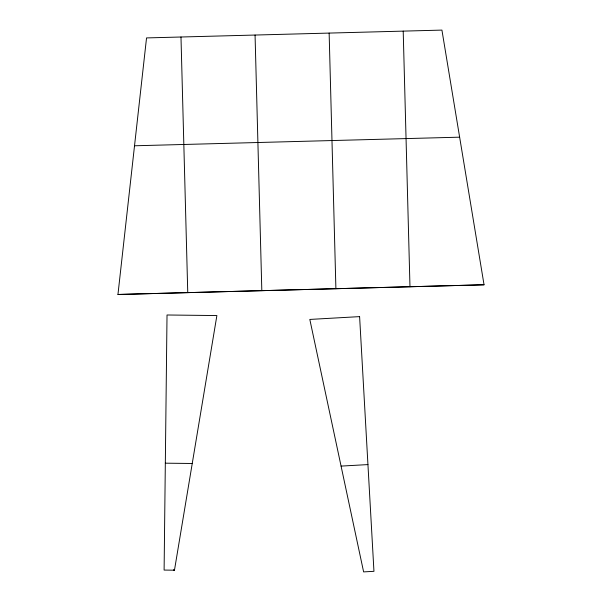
<?xml version="1.0" encoding="UTF-8"?>
<svg xmlns="http://www.w3.org/2000/svg" width="602" height="602" viewBox="0 0 602 602"><rect width="100%" height="100%" fill="white"/><g stroke="black" fill="none" stroke-linecap="round" stroke-linejoin="round"><path stroke-width="0.9" d="M117.954 294.476L146.542 37.918L441.928 30.1L484.046 284.784L117.962 294.476L484.038 284.784M173.812 570.184L173.91 569.627M174.467 570.192L216.886 315.561L167.025 314.989L164.105 570.071L174.467 570.192L173.827 570.086M341.071 466.098L367.942 464.586M134.524 145.782L459.635 137.173M165.324 463.179L192.241 463.487M403.205 31.123L409.977 286.74M329.136 33.087L335.901 288.704M255.06 35.051L261.825 290.668M180.984 37.008L187.756 292.625M359.605 316.622L309.819 319.429L363.616 571.9L373.955 571.321L359.605 316.622"/></g></svg>
